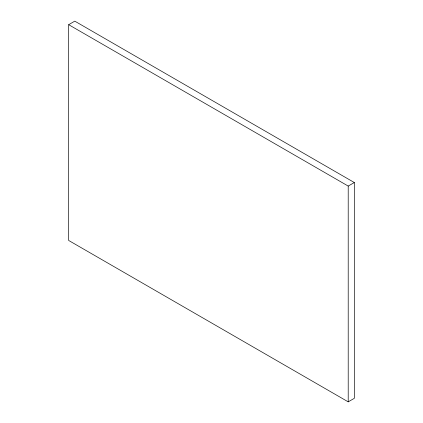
<?xml version="1.0" encoding="UTF-8"?>
<svg xmlns="http://www.w3.org/2000/svg" width="423" height="423" viewBox="0 0 423 423"><rect width="100%" height="100%" fill="white"/><g stroke="black" fill="none" stroke-linecap="round" stroke-linejoin="round"><path stroke-width="0.63" d="M68.674 24.682L74.792 21.15L354.326 182.54L354.326 398.318L348.208 401.85L68.674 240.46L68.674 24.682L348.208 186.072L354.326 182.54M348.208 186.072L348.208 401.85"/></g></svg>
